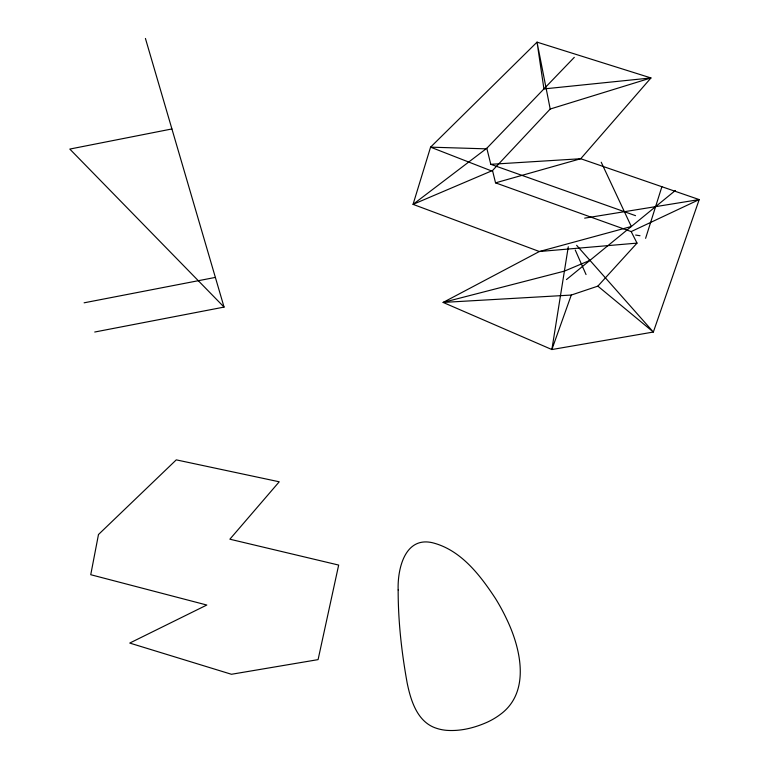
<?xml version="1.0" encoding="UTF-8"?>
<svg xmlns="http://www.w3.org/2000/svg" width="769" height="769" viewBox="0 0 769 769"><rect width="100%" height="100%" fill="white"/><g stroke="black" fill="none" stroke-linecap="round" stroke-linejoin="round"><path stroke-width="1.15" d="M568.291 246.743L551.873 349.539L443.107 302.428L539.367 251.521L631.32 226.509L601.223 162.221M645.604 238.342L661.888 186.713M637.02 243.119L539.367 251.521L413.059 204.362L430.573 147.158L537.041 42.141L650.959 77.948L550.2 109.035L492.516 170.526L495.544 182.849L631.186 231.584L637.02 243.119L597.859 286.135L571.28 295.056L551.873 349.539L653.352 332.035L699.194 199.584L580.73 158.731L490.785 164.316L486.806 148.282L574.299 57.348M566.455 279.58L675.374 190.472M486.806 148.282L413.059 204.362L492.516 170.526M631.186 231.584L699.194 199.584L584.661 218.146M589.938 260.364L564.398 271.13L443.107 302.428L571.28 295.056M495.544 182.849L580.73 158.731L650.959 77.948L543.923 88.925L537.041 42.141L550.2 109.035M171.92 128.952L69.806 149.071L224.058 307.091L94.731 332.025M84.109 302.813L215.368 277.407M485.566 148.83L430.573 147.158L491.189 170.805M635.636 235.045L640.01 235.727M490.785 164.316L635.55 215.666M597.859 286.135L653.352 332.035L576.615 245.301M575.231 249.973L586.045 274.562M145.428 38.45L224.058 307.091M398.159 589.938C398.111 621.179 401.629 652.42 407.195 683.132C410.848 700.847 417.461 722.447 436.792 728.387A35.874 22.07 -9.2 0 0 446.212 730.31C460.458 731.454 474.761 727.839 487.671 722.004A59.607 37.008 -9.3 0 0 500.235 714.497C531.062 692.042 520.651 647.921 506.502 618.785A430.275 265.065 -1.3 0 0 495.486 598.532C480.087 575.125 460.842 549.777 432.265 542.683C404.619 536.454 397.429 569.445 398.159 589.938M98.48 534.522L90.742 574.712L206.803 605.03L129.74 643.067L231.45 674.278L318.087 659.629L338.668 565.071L229.873 539.204L279.234 481.788L176.274 459.862L98.48 534.522"/></g></svg>
